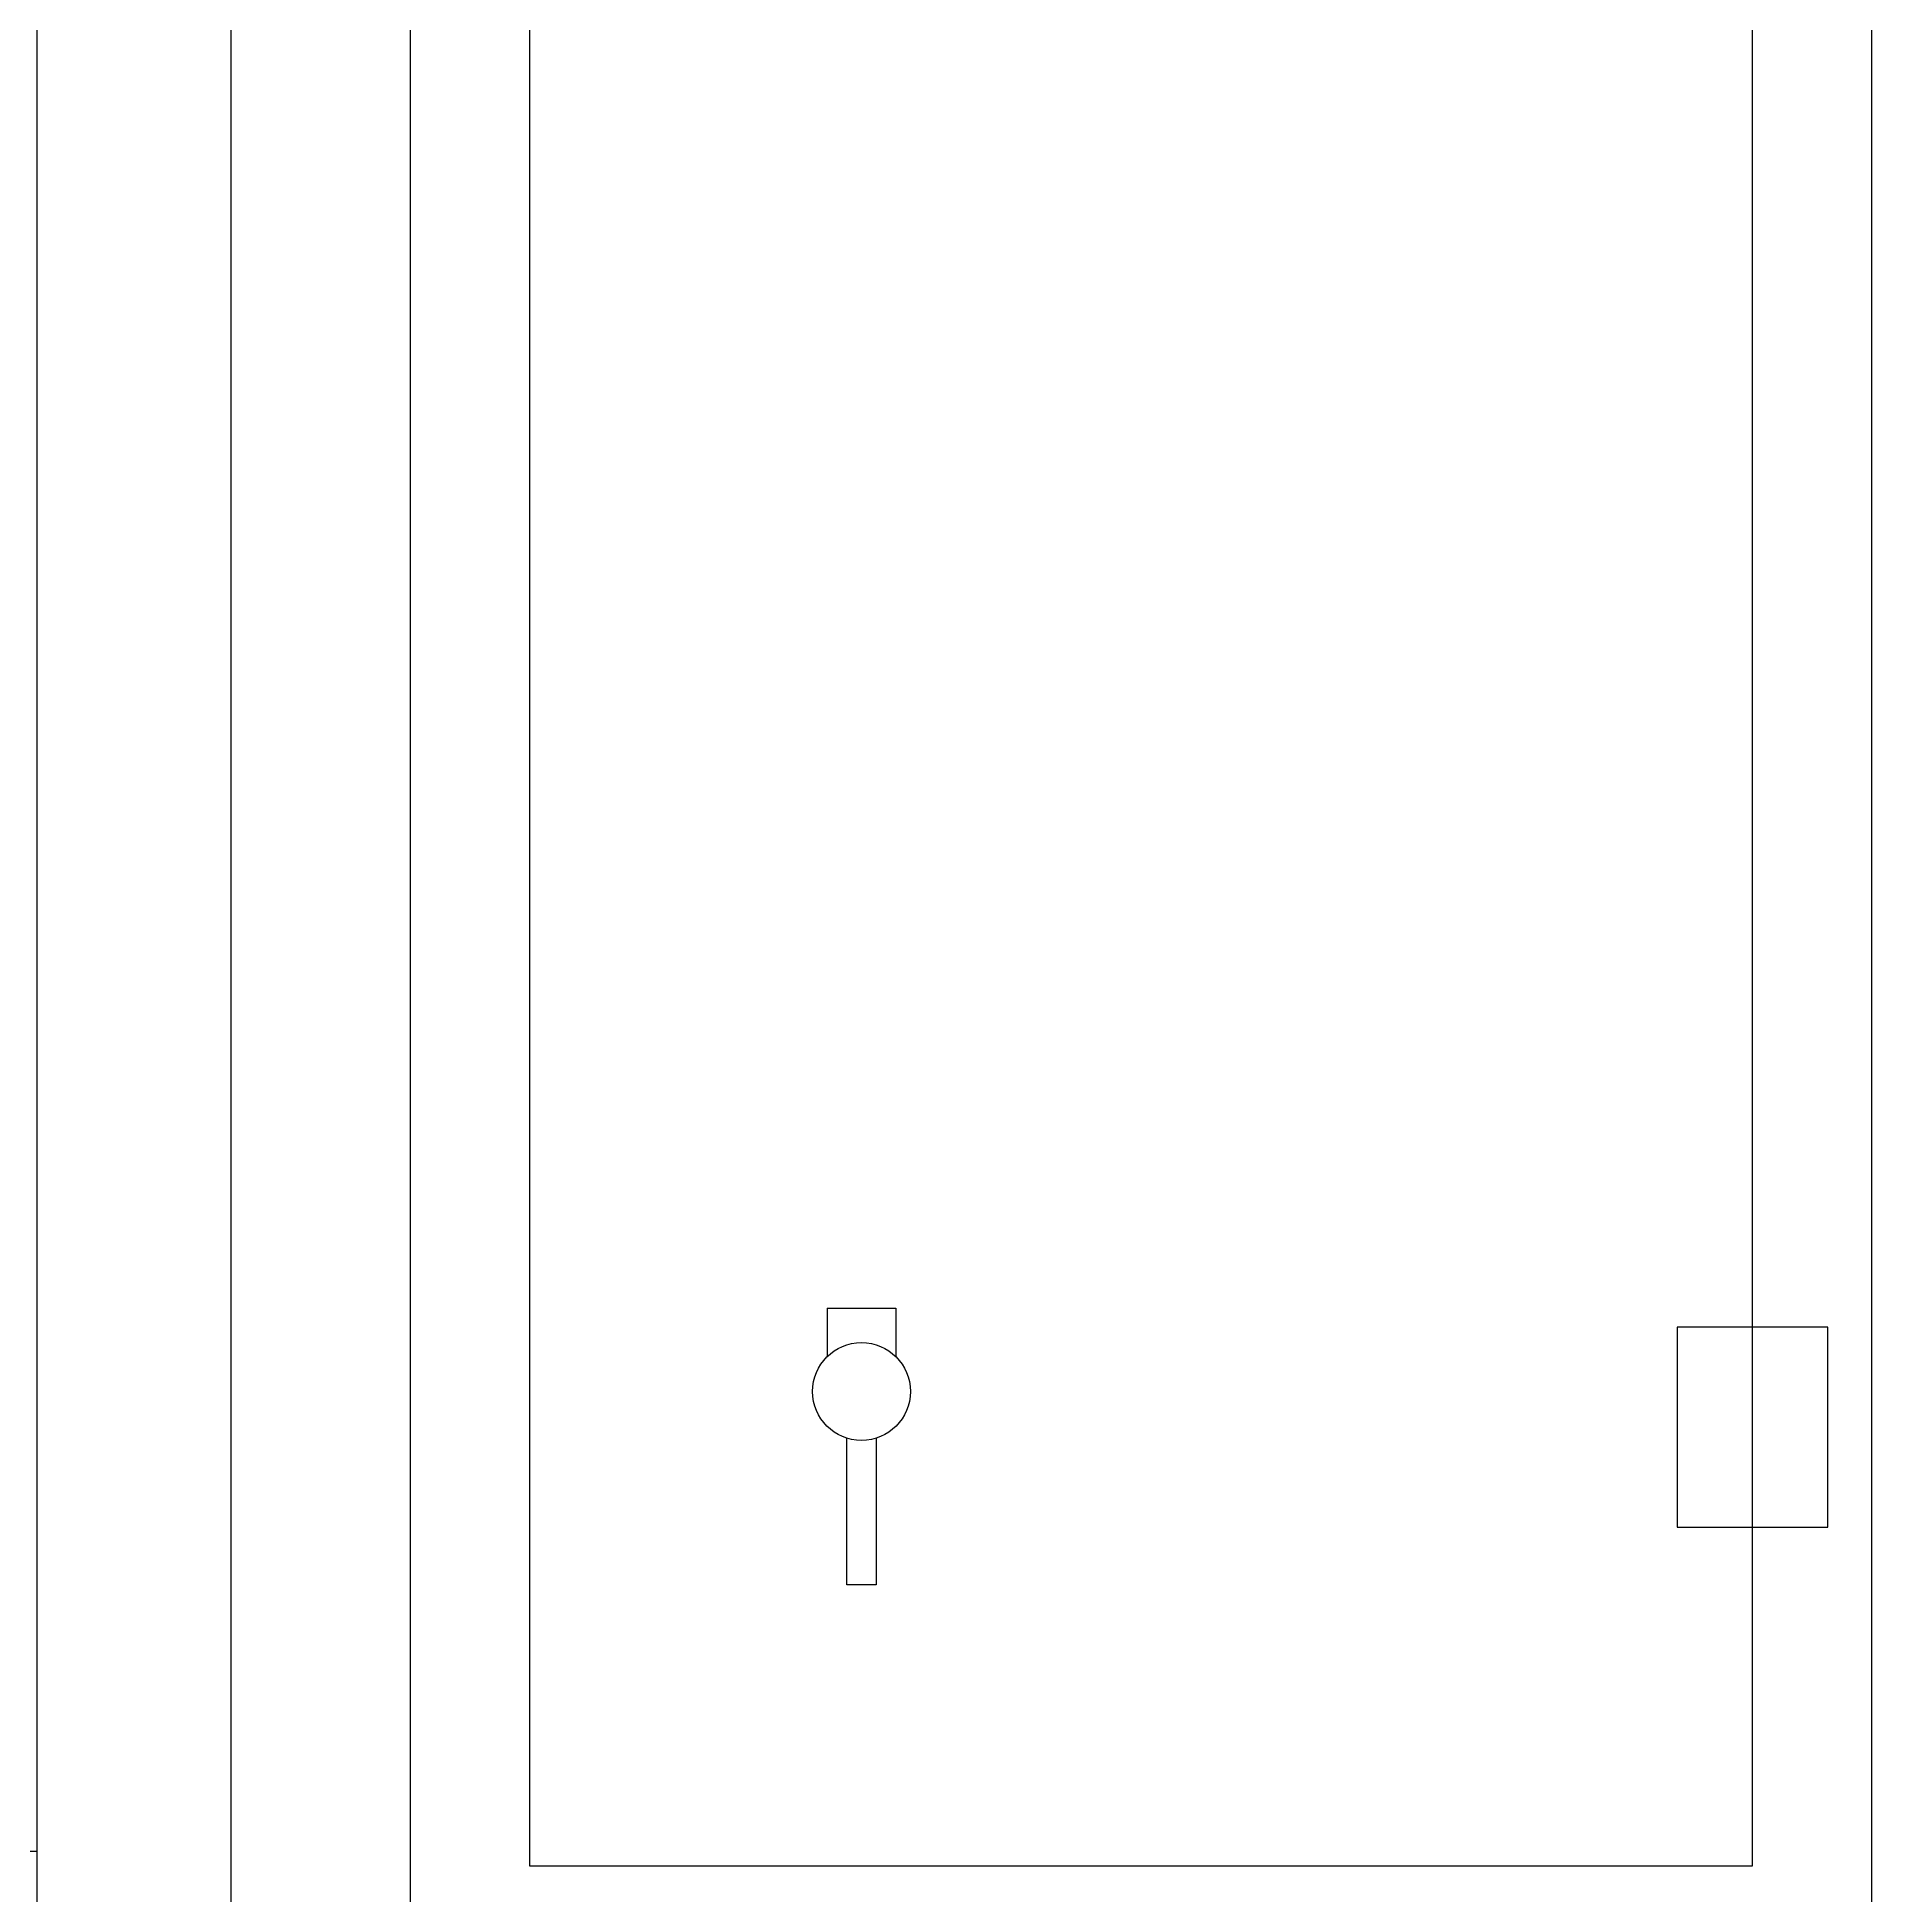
# Model space of a CAD drawing. Header units: millimetres. Extents: x -69706 to 52883, y -6882 to 68885.
# Drawn here: x -66924 to -66309, y 15036 to 15659 of the extents above; entities that cross this region are included whole.
import ezdxf

# ---------------------------------------------------------------- set-up
doc = ezdxf.new("R2010")
doc.units = ezdxf.units.MM
doc.layers.add('DIM', color=3, linetype='Continuous', lineweight=20)
doc.styles.get("Standard").update_dxf_attribs({"font": 'arial.ttf'})
doc.dimstyles.new('ISO-25', dxfattribs={"dimtxt": 2.5, "dimasz": 2.5, "dimexe": 1.25, "dimexo": 0.625, "dimtad": 1, "dimtxsty": 'Standard', "dimcen": 2.5, "dimadec": 0, "dimazin": 0, "dimtfac": 1, "dimtmove": 0, "dimatfit": 3, "dimfxl": 1, "dimarcsym": 0})

# ---------------------------------------------------------------- blocks, each defined once
blk = doc.blocks.new('*D413')
at = {"layer": 'DIM', "color": 0, "lineweight": -2, "transparency": 16777216}
for p, q in [((-66924.41, 17601.06), (-67448.2, 17601.06)), ((-67446.95, 17598.56), (-67446.95, 14903.56)), ((-66924.41, 14901.06), (-67448.2, 14901.06))]:
    blk.add_line(p, q, dxfattribs=at)
at = {"layer": 'DIM', "color": 0, "transparency": 16777216}
for points in [[(-67447.37, 17598.56), (-67446.54, 17598.56), (-67446.95, 17601.06)], [(-67447.37, 14903.56), (-67446.54, 14903.56), (-67446.95, 14901.06)]]:
    blk.add_solid(points, dxfattribs=at)
at = {"layer": 'DIM', "color": 0, "transparency": 16777216, "insert": (-67448.85, 16251.06), "char_height": 2.5, "attachment_point": 5, "rotation": 90}
blk.add_mtext('2700', dxfattribs=at)
blk = doc.blocks.new('*D414')
at = {"layer": 'DIM', "color": 0, "lineweight": -2, "transparency": 16777216}
for p, q in [((-66924.41, 17601.06), (-67667.2, 17601.06)), ((-67665.95, 14753.56), (-67665.95, 17598.56)), ((-66924.41, 14751.06), (-67667.2, 14751.06))]:
    blk.add_line(p, q, dxfattribs=at)
at = {"layer": 'DIM', "color": 0, "transparency": 16777216}
for points in [[(-67666.36, 17598.56), (-67665.53, 17598.56), (-67665.95, 17601.06)], [(-67666.36, 14753.56), (-67665.53, 14753.56), (-67665.95, 14751.06)]]:
    blk.add_solid(points, dxfattribs=at)
at = {"layer": 'DIM', "color": 0, "transparency": 16777216, "insert": (-67667.85, 16176.06), "char_height": 2.5, "attachment_point": 5, "rotation": 90}
blk.add_mtext('2850', dxfattribs=at)
blk = doc.blocks.new('00345454')
at = {"color": 0, "linetype": 'Continuous'}
for p, q in [((626.98, 690.9), (649.95, 690.9)), ((626.98, 690.9), (626.98, 674.72)), ((649.95, 690.9), (649.95, 674.72)), ((633.54, 598.2), (633.54, 647.35)), ((643.38, 647.35), (643.38, 598.2)), ((643.38, 598.2), (633.54, 598.2))]:
    blk.add_line(p, q, dxfattribs=at)
for points in [[(487.13, 463.94), (977.13, 463.94), (977.13, 2053.94), (487.13, 2053.94)], [(527.13, 503.94), (937.13, 503.94), (937.13, 2013.94), (527.13, 2013.94)], [(911.84, 617.52), (962.43, 617.52), (962.43, 684.58), (911.84, 684.58)]]:
    blk.add_lwpolyline(points, close=True, dxfattribs=at)
blk.add_circle((638.46, 663.01), 16.41, dxfattribs=at)

msp = doc.modelspace()

# ---------------------------------------------------------------- linework, layer by layer
for p, q in [((-66923.79, 14901.063), (-66923.79, 17601.063)), ((-66858.79, 14901.063), (-66858.79, 17601.063))]:
    msp.add_line(p, q)
msp.add_lwpolyline([(-66963.79, 15051.063), (-66923.79, 15051.063), (-66923.79, 17451.063), (-66963.79, 17451.063)], close=True)

# ---------------------------------------------------------------- block references
msp.add_blockref('00345454', (-67285.921, 14542.127))

# ---------------------------------------------------------------- dimensions: what is measured, and where the dimension line sits
at = {"layer": 'DIM'}
for base, p1, p2, picture, middle in [((-67665.947, 17601.063), (-66923.79, 14751.063), (-66923.79, 17601.063), '*D414', (-67667.848, 16176.063)), ((-67446.952, 14901.063), (-66923.79, 17601.063), (-66923.79, 14901.063), '*D413', (-67448.854, 16251.063))]:
    dim = msp.add_linear_dim(base=base, p1=p1, p2=p2, angle=90, dimstyle='ISO-25', dxfattribs=at)
    dim.commit()
    dim.dimension.update_dxf_attribs({"geometry": picture, "text_midpoint": middle})

doc.saveas('drawing.dxf')
